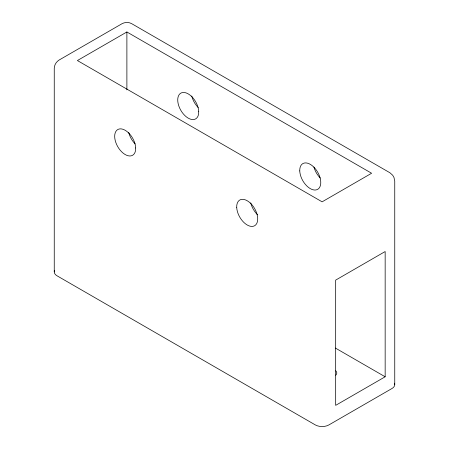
<?xml version="1.0" encoding="UTF-8"?>
<svg xmlns="http://www.w3.org/2000/svg" width="449" height="449" viewBox="0 0 449 449"><rect width="100%" height="100%" fill="white"/><g stroke="black" fill="none" stroke-linecap="round" stroke-linejoin="round"><path stroke-width="0.67" d="M126.887 31.974L77.396 60.542L322.113 201.831L371.604 173.258L126.887 31.974L126.887 89.867M385.158 376.784L335.672 405.357L335.672 280.109L385.158 251.535L385.158 376.784L335.403 348.059M394.75 384.613L394.75 181.087L393.964 177.434L392.723 175.284L389.951 172.781L131.68 23.668C128.706 22.029 125.086 22.102 122.094 23.668L59.049 60.071C56.198 61.878 54.323 64.976 54.25 68.371L54.25 271.903M54.582 270.472A9.586 5.534 0 0 0 57.062 275.815L315.333 424.928A9.586 5.534 0 0 0 328.893 424.928L391.938 388.531A9.586 5.534 0 0 0 394.418 383.182M135.132 143.904A14.862 8.582 60 0 1 128.717 132.433M257.597 214.779A14.862 8.582 60 0 1 250.744 202.886M320.21 177.956A14.862 8.582 60 0 1 313.935 167.067M198.183 107.502A14.862 8.582 60 0 1 191.762 96.035M335.768 370.79A7.672 4.428 0 0 1 335.768 375.218M135.682 147.968L135.441 150.982A14.862 8.582 60 0 1 118.777 148.333A14.862 8.582 60 0 1 120.343 128.852A14.862 8.582 60 0 1 135.682 147.968M198.727 111.565L198.486 114.579A14.862 8.582 60 0 1 181.823 111.936A14.862 8.582 60 0 1 183.394 92.455A14.862 8.582 60 0 1 198.727 111.565M299.758 170.917A14.862 8.582 60 0 0 315.894 189.966A14.862 8.582 60 0 0 315.125 168.521A14.862 8.582 60 0 0 299.758 170.917M236.713 207.32A14.862 8.582 60 0 0 252.843 226.363A14.862 8.582 60 0 0 252.074 204.924A14.862 8.582 60 0 0 236.713 207.32"/></g></svg>
